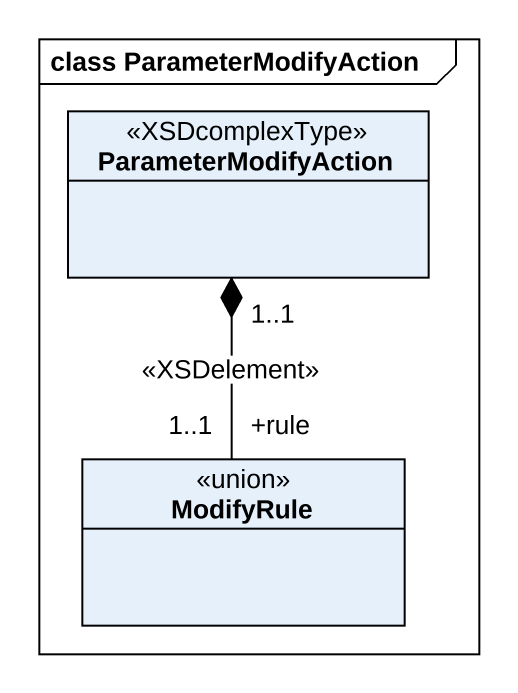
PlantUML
@startuml
mainframe class ParameterModifyAction
hide circle
hide empty members
class ParameterModifyAction <<XSDcomplexType>>
class ModifyRule <<union>>
ParameterModifyAction "1..1" *-- "+rule\n1..1" ModifyRule : <<XSDelement>>
@enduml
